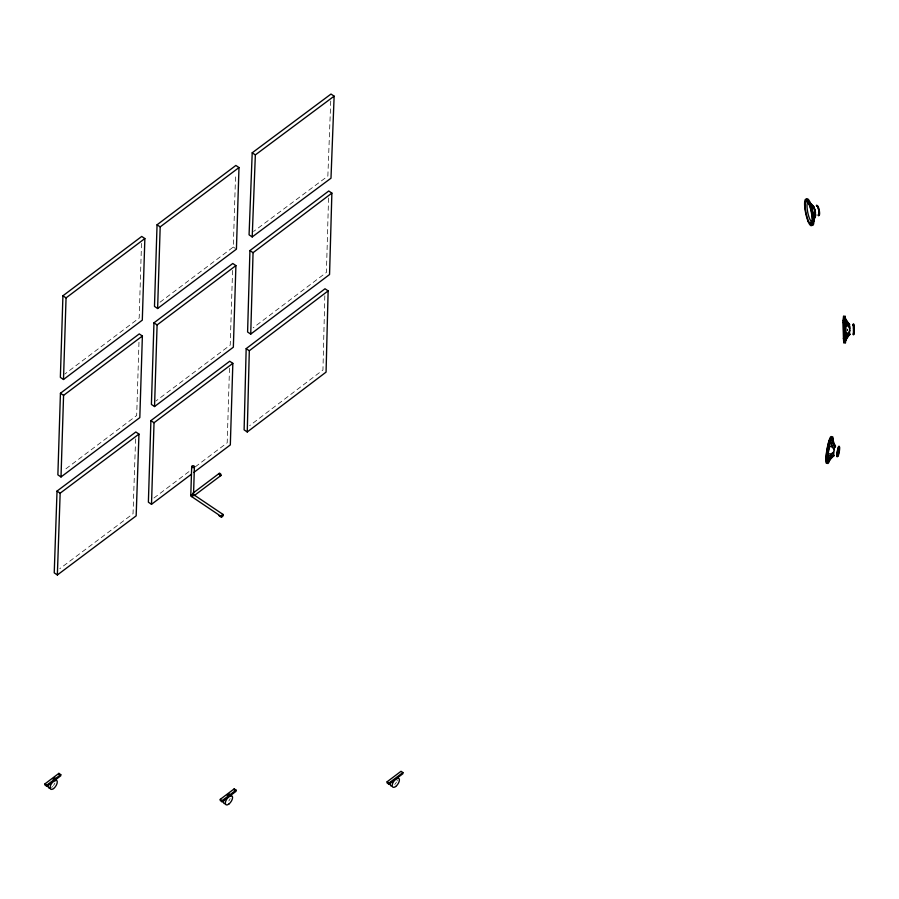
<?xml version="1.0" encoding="UTF-8"?>
<svg xmlns="http://www.w3.org/2000/svg" width="899" height="899" viewBox="0 0 899 899"><rect width="100%" height="100%" fill="white"/><g stroke="black" fill="none" stroke-linecap="round" stroke-linejoin="round"><path stroke-width="0.67" stroke-dasharray="4.5 3.37" d="M847.296 330.697L847.341 329.259M324.82 295.771L322.943 369.995L249.664 425.643M328.551 198.005L326.416 272.419L253.147 327.798M229.492 368.152L227.189 442.802L194.993 467.064M847.341 329.528L847.397 330.72M141.514 243.359L139.176 318.044L64.807 374.04M138.985 342.216L136.682 415.518L63.424 470.683M232.56 270.408L230.211 345.092L155.842 401.089M160.033 302.21L233.302 247.045L235.605 173.743M135.592 438.903L133.03 513.756L59.784 568.696M330.742 101.003L327.854 176.092L253.574 231.47M153.931 498.012L189.453 471.245M233.302 247.045L235.381 248.45M847.352 329.854L847.397 329.068M54.873 783.074A5.349 2.495 -56 0 1 53.502 785.445M52.614 786.479A5.349 2.495 -56 0 1 51.67 787.31M230.166 798.57A5.349 2.495 -56 0 1 228.796 800.953M397.392 779.815A5.349 2.495 -56 0 1 397.01 780.995M396.403 782.209A5.349 2.495 -56 0 1 394.751 784.411"/><path stroke-width="1.35" d="M843.296 320.213L843.959 341.451L843.678 317.605L843.352 321.044M845.588 334.428L845.599 332.079M845.543 323.606L845.543 339.867M849.443 334.136L849.566 334.877L849.443 324.033M853.522 332.147L853.511 330.697M813.044 222.694L815.55 215.794L815.224 212.366L813.73 206.59L809.752 202.297M853.499 333.271L853.499 331.877M844.105 320.123L844.094 321.1L844.082 320.055M246.169 348.643L244.112 429.857L247.247 431.969L326.067 372.107L328.135 290.883L325 288.77L246.169 348.643L249.304 350.745L247.247 431.969M249.933 250.574L247.596 332.001L250.731 334.102L329.551 274.521L331.877 193.105L328.753 190.993L249.933 250.574L253.057 252.686L250.731 334.102M193.69 472.526L230.324 444.915L232.841 363.353L229.706 361.241L150.897 420.631L148.38 502.193L151.504 504.305L191.465 474.189M151.504 504.305L154.032 422.744L232.841 363.353M44.984 783.838L44.95 785.041L46.827 786.299L60.739 775.826L60.772 774.635L58.896 773.365L44.984 783.838L46.872 785.097L46.827 786.299M62.93 295.782L60.357 377.378L63.492 379.49L142.3 320.145L144.863 238.55L141.739 236.437L62.93 295.782L66.054 297.895L63.492 379.49M60.435 393.256L57.873 474.852L61.008 476.964L139.817 417.619L142.379 336.024L139.255 333.911L60.435 393.256L63.571 395.369L61.008 476.964M58.862 774.567L58.896 773.365M153.965 322.831L151.403 404.426L154.538 406.539L233.347 347.194L235.909 265.598L232.785 263.486L153.965 322.831L157.1 324.944L154.538 406.539M157.055 224.795L154.482 306.39L157.617 308.503L236.426 249.158L238.988 167.562L235.864 165.45L157.055 224.795L160.179 226.896L157.617 308.503M190.779 495.473L191.689 466.671M193.51 495.439L194.409 466.637M220.277 799.335L220.244 800.537L222.12 801.807L236.032 791.334L236.066 790.131L234.19 788.873L220.277 799.335L222.154 800.604L222.12 801.807M234.156 790.064L234.19 788.873M387.121 781.77L387.087 782.962L388.964 784.231L402.876 773.758L402.909 772.556L401.033 771.297L387.121 781.77L389.009 783.029L388.964 784.231M57.03 491.079L54.232 572.854L57.356 574.967L136.165 515.857L138.963 434.082L135.828 431.981L57.03 491.079L60.154 493.191L57.356 574.967M252.214 152.796L249.068 234.83L252.203 236.943L330.989 178.204L334.136 96.159L331.001 94.058L252.214 152.796L255.35 154.898L252.203 236.943M853.466 334.125L853.477 332.877M834.463 447.837L835.306 445.511L835.564 446.252M849.667 326.775L849.645 327.36L849.6 326.449M833.946 455.501L833.44 456.186L834.497 447.039M844.79 319.156L845.026 317.583L845.453 321.089M853.14 325.18L853.23 323.988L853.398 325.989M853.443 333.641L853.353 334.833L853.23 334.091M849.667 328.427L849.712 328.09A6.136 2.944 75.4 0 0 845.633 326.494M833.789 455.119L833.676 456.018A6.136 0.629 -49 0 0 828.608 461.479L827.732 461.423A11.923 1.674 -80 0 1 828.001 453.04L829.058 446.96A11.923 1.674 -80 0 1 831.699 438.734L832.564 438.791L835.25 446.758M834.935 446.736L835.081 445.679A6.136 2.056 67.1 0 1 831.699 438.734M814.483 209.096L814.157 207.422M827.249 458.917L827.406 458.917M829.788 459.074L829.822 458.928M833.44 456.186L833.609 455.254M835.115 446.601L835.306 445.511M833.474 455.096L833.283 455.995A6.136 1.967 -46.8 0 0 827.732 461.423M832.912 441.173L832.957 441.712M853.185 324.696L853.342 325.202M833.182 454.591L833.395 453.95M810.314 203.646L810.078 202.601L810.246 203.646M814.786 210.13L814.561 208.512M833.249 453.478L833.395 452.186A6.136 3.821 -63.5 0 1 828.001 453.04M829.035 441.443L829.204 440.386L829.002 441.443A11.923 1.674 -80 0 0 826.822 451.804M249.304 350.745L328.135 290.883M253.057 252.686L331.877 193.105M160.179 226.896L238.988 167.562M66.054 297.895L144.863 238.55M63.571 395.369L142.379 336.024M157.1 324.944L235.909 265.598M192.532 493.484L219.232 473.38M194.24 495.607L220.94 475.504M52.895 779.051L54.884 777.556M46.872 785.097L60.772 774.635M229.189 793.806L227.2 795.3A5.349 2.495 -56 0 1 228.132 794.727M222.154 800.604L236.066 790.131M389.009 783.029L402.909 772.556M60.154 493.191L138.963 434.082M255.35 154.898L334.136 96.159M813.258 218.311A6.136 2.506 -67.7 0 1 814.73 216.378C814.561 213.805 816.022 217.895 814.337 215.872M815.033 211.243L814.944 209.782A6.136 1.989 66.4 0 0 811.887 208.894A11.923 2.663 78.4 0 0 811.347 206.984M813.337 206.073L812.707 206.118A6.136 2.315 44.1 0 1 810.595 204.815M812.303 213.344L811.797 212.535M815.224 212.366L815.64 214.94M150.897 420.631L154.032 422.744M223.199 514.565A1.371 0.641 -56 0 0 221.592 515.779A1.371 0.641 -56 0 0 222.356 516.61A1.371 0.641 -56 0 0 223.199 514.565L193.139 494.315A1.371 0.641 -56 0 0 192.813 494.225M191.509 496.484L221.57 516.734M218.996 515.678L221.502 517.363M814.146 208.22L813.73 206.59M815.281 215.007L815.55 215.794M812.28 221.21L812.246 220.558L812.28 221.21A9.732 2.169 78.4 0 1 807.707 212.209A9.732 2.169 78.4 0 1 808.639 202.826M833.957 449.77L833.879 449.421A6.136 3.866 84.7 0 0 829.058 446.96M849.701 330.697L849.746 330.888A6.136 2.933 -76.4 0 1 845.701 332.664M814.899 215.614L815.09 216.547M815.258 211.153L815.483 212.535A6.136 1.899 -87.6 0 1 813.078 214.951M812.572 211.917L812.91 213.94M853.409 325.607L853.443 327M834.182 448.14L834.205 448.725M853.466 326.73L853.477 328.18M844.33 338.485L844.33 338.62M853.499 328.034C854.432 349.52 853.926 308.964 853.533 330.843M849.712 328.09L849.746 330.888M849.555 333.922L849.566 334.877M849.499 325.303L849.499 324.236A6.136 1.113 57.8 0 1 845.172 318.01M191.847 496.394A1.371 0.966 1.8 0 1 190.936 494.978M219.199 474.335A1.371 0.719 53 0 1 219.85 473.335A1.371 0.719 53 0 1 221.087 475.122A1.371 0.719 53 0 1 219.794 475.189M191.981 496.136A1.371 0.719 53 0 1 191.745 495.877M192.802 494.888A1.371 0.719 53 0 1 193.251 495.787M191.835 496.585A1.371 0.641 -56 0 1 191.88 494.922M55.322 779.95A5.349 2.495 -56 0 1 55.412 780.826M50.737 787.895A5.349 2.495 -56 0 1 48.703 784.04M816.809 206.276A4.877 1.09 78.4 0 1 819.27 210.31A4.877 1.09 78.4 0 1 818.438 214.558M816.719 205.714A4.877 1.09 78.4 0 1 818.753 210.422A4.877 1.09 78.4 0 1 818.596 215.266M816.326 205.377A5.416 1.214 78.4 0 1 819 211.108A5.416 1.214 78.4 0 1 817.955 215.131M806.572 199.308A13.575 3.034 78.4 0 1 812.954 211.928A13.575 3.034 78.4 0 1 811.651 225.02M811.426 223.413A11.923 2.663 78.4 0 1 810.55 222.289M806.549 202.039A11.923 2.663 78.4 0 1 806.965 200.825M813.202 215.917A11.923 2.663 78.4 0 1 813.235 222.12M837.688 455.681A4.877 0.685 -80 0 1 837.385 451.455A4.877 0.685 -80 0 1 839.149 447.376M838.756 451.545A4.877 0.685 -80 0 1 838.25 453.939M832.126 440.858A9.732 1.36 -80 0 1 832.283 441.847M828.889 459.389A9.732 1.36 -80 0 1 828.125 454.815M828.395 452.5A9.732 1.36 -80 0 1 829.799 445.23M837.958 455.31A5.416 0.764 -80 0 1 836.89 454.894A5.416 0.764 -80 0 1 838.396 447.106A5.416 0.764 -80 0 1 839.205 448.882M838.834 451.556A5.416 0.764 -80 0 1 838.273 454.22M833.306 455.231A2.416 0.787 -59.3 0 1 833.351 455.456L830.8 457.692A2.416 0.787 -59.3 0 1 830.991 457.254M831.215 456.827A2.416 0.787 -59.3 0 1 831.474 456.4M832.047 455.669A2.416 0.787 -59.3 0 1 832.339 455.388M830.373 457.906A13.575 1.899 -80 0 1 827.136 459.782A13.575 1.899 -80 0 1 830.788 439.577A13.575 1.899 -80 0 1 832.968 443.567M832.564 438.791A11.923 1.674 -80 0 1 832.789 441.881M829.889 458.49A11.923 1.674 -80 0 1 828.608 461.479M826.777 461.614A11.923 1.674 -80 0 1 826.675 452.804M829.766 439.645A11.923 1.674 -80 0 1 830.373 438.498M827.058 462.85A13.575 1.899 -80 0 1 826.911 449.781A13.575 1.899 -80 0 1 831.575 437.026M833.575 444.398A2.416 0.764 78.6 0 1 833.362 442.971L834.991 446.028A2.416 0.764 78.6 0 1 834.733 446.297M845.442 341.047A6.136 1.068 -59 0 1 849.622 334.698L849.6 333.776L849.499 334.686A6.136 1.551 -58.6 0 0 845.442 340.418M844.745 317.752A13.575 0.584 89.3 0 1 845.734 327.854A13.575 0.584 89.3 0 1 845.172 342.643M849.375 324.213A6.136 1.506 57.1 0 1 845.51 319.145M845.184 318.549A6.136 1.506 57.1 0 1 844.903 317.976M846.375 321.797A2.416 0.899 60.7 0 1 847.779 323.348M848.319 334.664A2.416 0.91 -62.3 0 1 848.139 335.113M847.667 335.979A2.416 0.91 -62.3 0 1 847.397 336.361M230.616 795.446A5.349 2.495 -56 0 1 230.706 796.323M225.166 803.684A5.349 2.495 -56 0 1 223.997 799.548M391.279 786.074A5.349 2.495 -56 0 1 390.84 781.973M843.554 338.642L843.52 337.99L843.52 338.653M845.689 338.743L845.656 338.069L845.689 338.743M825.889 458.951L826.114 458.164L825.889 458.951M830.316 441.431L830.519 440.622L830.316 441.431M804.684 203.196L804.942 204.174L804.684 203.196M808.167 220.873L808.426 221.851L808.167 220.873M810.943 204.163L810.988 204.466A2.416 0.618 58.7 0 0 812.539 206.736A2.416 0.618 58.7 0 0 813.325 206.646L810.943 204.163M808.74 202.938L808.988 203.927L808.74 202.938M813.516 220.356L813.775 221.345L813.516 220.356M815.179 216.041L813.887 219.131A2.416 0.573 -80.2 0 1 814.449 216.412A2.416 0.573 -80.2 0 1 815.179 216.041M192.116 467.356A1.371 0.966 1.8 0 0 194.375 466.884A1.371 0.966 1.8 0 0 192.644 465.716A1.371 0.966 1.8 0 0 192.116 467.356M53.547 788.58A5.349 2.495 -56 0 0 56.862 780.579A5.349 2.495 -56 0 0 50.58 785.31A5.349 2.495 -56 0 0 53.547 788.58M805.122 206.635A11.923 2.663 78.4 0 0 810.909 224.031A11.923 2.663 78.4 0 0 809.763 206.354A11.923 2.663 78.4 0 0 805.122 206.635M804.65 205.882A13.575 3.034 78.4 0 0 811.235 225.694A13.575 3.034 78.4 0 0 809.943 205.568A13.575 3.034 78.4 0 0 804.65 205.882M838.497 455.029A4.877 0.685 -80 0 0 839.587 446.972A4.877 0.685 -80 0 0 837.722 452.793A4.877 0.685 -80 0 0 838.497 455.029M830.305 455.254A2.416 1.326 -55.5 0 0 828.687 457.546A2.416 1.079 -49.9 0 0 830.226 457.535A2.416 1.079 -49.9 0 0 832.002 455.366A2.416 1.326 -55.5 0 0 830.305 455.254M832.002 445.533A2.416 1.349 76.3 0 0 833.643 445.938A2.416 1.113 70.5 0 0 832.721 443.297A2.416 1.113 70.5 0 0 831.26 442.825A2.416 1.349 76.3 0 0 832.002 445.533M843.228 322.707A13.575 0.584 89.3 0 0 843.981 343.137A13.575 0.584 89.3 0 0 844.24 322.842A13.575 0.584 89.3 0 0 843.228 322.707M847.611 334.462A2.416 0.978 -68.7 0 0 846.476 337.013A2.416 0.73 -62.9 0 0 847.532 336.743A2.416 0.73 -62.9 0 0 848.858 334.282A2.416 0.978 -68.7 0 0 847.611 334.462M847.487 324.584A2.416 0.989 67.6 0 0 848.746 324.708A2.416 0.742 61.7 0 0 847.364 322.28A2.416 0.742 61.7 0 0 846.307 322.067A2.416 0.989 67.6 0 0 847.487 324.584M228.84 804.088A5.349 2.495 -56 0 0 232.156 796.076A5.349 2.495 -56 0 0 225.874 800.818A5.349 2.495 -56 0 0 228.84 804.088M395.684 786.513A5.349 2.495 -56 0 0 398.999 778.512A5.349 2.495 -56 0 0 392.717 783.243A5.349 2.495 -56 0 0 395.684 786.513"/></g></svg>
